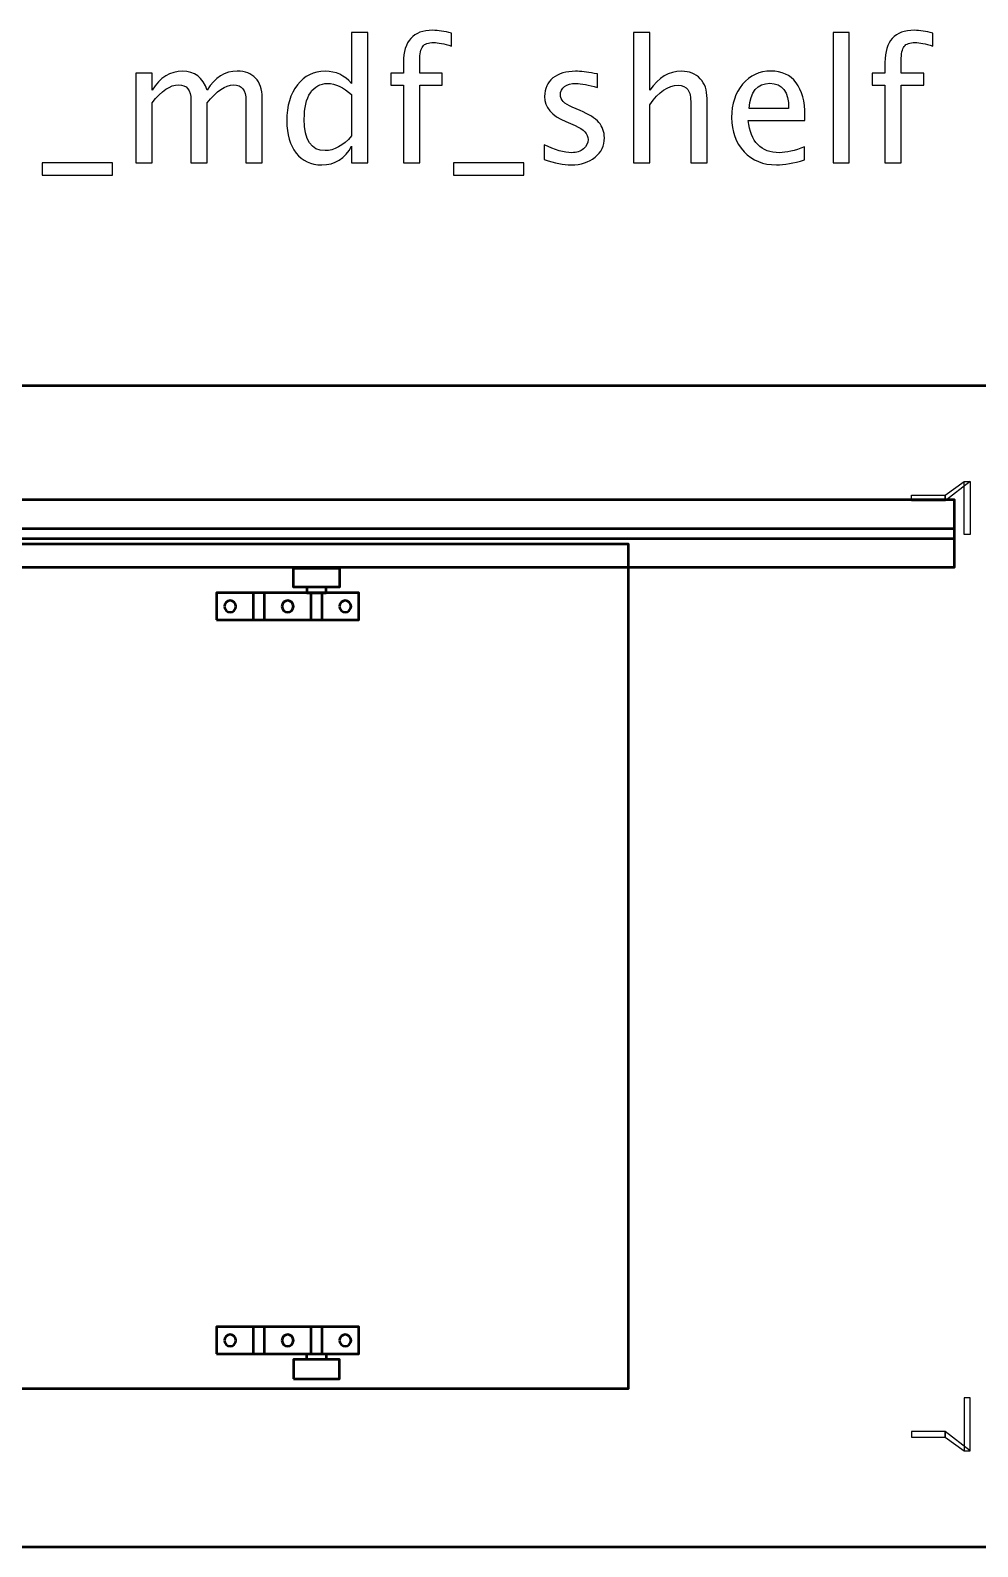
# Model space of a CAD drawing. Header units: centimetres. Extents: x -278 to 212, y -227 to 148.
# Drawn here: x -153.7 to -104.3, y -180.3 to -101.2 of the extents above; entities that cross this region are included whole.
import ezdxf

# ---------------------------------------------------------------- set-up
doc = ezdxf.new("R2010")
doc.units = ezdxf.units.CM
doc.header["$MEASUREMENT"] = 0
doc.layers.add('Layer 1', color=7, linetype='Continuous')

msp = doc.modelspace()

# ---------------------------------------------------------------- linework, layer by layer
at = {"layer": 'Layer 1', "lineweight": 53}
for points in [[(-200.25002, -180.25001), (-99.75002, -180.25001), (-99.75002, -119.75001), (-200.25002, -119.75001), (-200.25002, -180.25001)], [(-194.50001, -127.7039), (-105.50001, -127.7039), (-105.50001, -125.7039), (-194.50001, -125.7039), (-194.50001, -127.7039)], [(-194.50001, -129.2039), (-105.50001, -129.2039), (-105.50001, -127.2039), (-194.50001, -127.2039), (-194.50001, -129.2039)]]:
    msp.add_lwpolyline(points, close=True, dxfattribs=at)
at = {"layer": 'Layer 1'}
for points, knots in [([(-136.91708, -108.13531), (-136.91708, -108.13531), (-136.91708, -107.25778), (-136.91708, -107.25778), (-136.91708, -107.25778), (-137.26251, -107.91335), (-137.78286, -108.24114), (-138.47813, -108.24114), (-138.47813, -108.24114), (-139.04257, -108.24114), (-139.48648, -108.03683), (-139.80986, -107.62672), (-139.80986, -107.62672), (-140.13324, -107.21662), (-140.29493, -106.65658), (-140.29493, -105.94662), (-140.29493, -105.94662), (-140.29493, -105.17051), (-140.11119, -104.5458), (-139.74519, -104.07249), (-139.74519, -104.07249), (-139.37771, -103.60065), (-138.89558, -103.36399), (-138.29733, -103.36399), (-138.29733, -103.36399), (-137.74317, -103.36399), (-137.28162, -103.57566), (-136.91708, -104.00046), (-136.91708, -104.00046), (-136.91708, -104.00046), (-136.91708, -101.33552), (-136.91708, -101.33552), (-136.91708, -101.33552), (-136.91708, -101.33552), (-136.07042, -101.33552), (-136.07042, -101.33552), (-136.07042, -101.33552), (-136.07042, -101.33552), (-136.07042, -108.13531), (-136.07042, -108.13531), (-136.07042, -108.13531), (-136.07042, -108.13531), (-136.91708, -108.13531), (-136.91708, -108.13531)], [0, 0, 0, 0, 0.08333333, 0.08333333, 0.08333333, 0.08333333, 0.16666667, 0.16666667, 0.16666667, 0.16666667, 0.25, 0.25, 0.25, 0.25, 0.33333333, 0.33333333, 0.33333333, 0.33333333, 0.41666667, 0.41666667, 0.41666667, 0.41666667, 0.5, 0.5, 0.5, 0.5, 0.58333333, 0.58333333, 0.58333333, 0.58333333, 0.66666667, 0.66666667, 0.66666667, 0.66666667, 0.75, 0.75, 0.75, 0.75, 0.83333333, 0.83333333, 0.83333333, 0.83333333, 1, 1, 1, 1]), ([(-134.21539, -108.13531), (-134.21539, -108.13531), (-134.21539, -104.09601), (-134.21539, -104.09601), (-134.21539, -104.09601), (-134.21539, -104.09601), (-134.87832, -104.09601), (-134.87832, -104.09601), (-134.87832, -104.09601), (-134.87832, -104.09601), (-134.87832, -103.46101), (-134.87832, -103.46101), (-134.87832, -103.46101), (-134.87832, -103.46101), (-134.21539, -103.46101), (-134.21539, -103.46101), (-134.21539, -103.46101), (-134.21539, -103.46101), (-134.21539, -102.90097), (-134.21539, -102.90097), (-134.21539, -102.90097), (-134.21539, -101.78678), (-133.70681, -101.22969), (-132.68963, -101.22969), (-132.68963, -101.22969), (-132.40447, -101.22969), (-132.08109, -101.27673), (-131.71949, -101.3708), (-131.71949, -101.3708), (-131.71949, -101.3708), (-131.71949, -102.0499), (-131.71949, -102.0499), (-131.71949, -102.0499), (-132.10314, -101.92642), (-132.41035, -101.86469), (-132.64112, -101.86469), (-132.64112, -101.86469), (-132.92188, -101.86469), (-133.11296, -101.93083), (-133.21439, -102.0646), (-133.21439, -102.0646), (-133.31728, -102.19836), (-133.36873, -102.44677), (-133.36873, -102.80984), (-133.36873, -102.80984), (-133.36873, -102.80984), (-133.36873, -103.46101), (-133.36873, -103.46101), (-133.36873, -103.46101), (-133.36873, -103.46101), (-132.19427, -103.46101), (-132.19427, -103.46101), (-132.19427, -103.46101), (-132.19427, -103.46101), (-132.19427, -104.09601), (-132.19427, -104.09601), (-132.19427, -104.09601), (-132.19427, -104.09601), (-133.36873, -104.09601), (-133.36873, -104.09601), (-133.36873, -104.09601), (-133.36873, -104.09601), (-133.36873, -108.13531), (-133.36873, -108.13531), (-133.36873, -108.13531), (-133.36873, -108.13531), (-134.21539, -108.13531), (-134.21539, -108.13531)], [0, 0, 0, 0, 0.05555556, 0.05555556, 0.05555556, 0.05555556, 0.11111111, 0.11111111, 0.11111111, 0.11111111, 0.16666667, 0.16666667, 0.16666667, 0.16666667, 0.22222222, 0.22222222, 0.22222222, 0.22222222, 0.27777778, 0.27777778, 0.27777778, 0.27777778, 0.33333333, 0.33333333, 0.33333333, 0.33333333, 0.38888889, 0.38888889, 0.38888889, 0.38888889, 0.44444444, 0.44444444, 0.44444444, 0.44444444, 0.5, 0.5, 0.5, 0.5, 0.55555556, 0.55555556, 0.55555556, 0.55555556, 0.61111111, 0.61111111, 0.61111111, 0.61111111, 0.66666667, 0.66666667, 0.66666667, 0.66666667, 0.72222222, 0.72222222, 0.72222222, 0.72222222, 0.77777778, 0.77777778, 0.77777778, 0.77777778, 0.83333333, 0.83333333, 0.83333333, 0.83333333, 0.88888889, 0.88888889, 0.88888889, 0.88888889, 1, 1, 1, 1]), ([(-122.22537, -108.13531), (-122.22537, -108.13531), (-122.22537, -101.33552), (-122.22537, -101.33552), (-122.22537, -101.33552), (-122.22537, -101.33552), (-121.37871, -101.33552), (-121.37871, -101.33552), (-121.37871, -101.33552), (-121.37871, -101.33552), (-121.37871, -104.34442), (-121.37871, -104.34442), (-121.37871, -104.34442), (-120.93039, -103.69031), (-120.38064, -103.36399), (-119.73094, -103.36399), (-119.73094, -103.36399), (-119.32231, -103.36399), (-118.99746, -103.49187), (-118.75786, -103.74911), (-118.75786, -103.74911), (-118.51827, -104.00487), (-118.39774, -104.3503), (-118.39774, -104.78245), (-118.39774, -104.78245), (-118.39774, -104.78245), (-118.39774, -108.13531), (-118.39774, -108.13531), (-118.39774, -108.13531), (-118.39774, -108.13531), (-119.2444, -108.13531), (-119.2444, -108.13531), (-119.2444, -108.13531), (-119.2444, -108.13531), (-119.2444, -105.0588), (-119.2444, -105.0588), (-119.2444, -105.0588), (-119.2444, -104.7119), (-119.29585, -104.46495), (-119.39727, -104.31796), (-119.39727, -104.31796), (-119.50017, -104.1695), (-119.66921, -104.09601), (-119.90586, -104.09601), (-119.90586, -104.09601), (-120.42621, -104.09601), (-120.91716, -104.43555), (-121.37871, -105.11465), (-121.37871, -105.11465), (-121.37871, -105.11465), (-121.37871, -108.13531), (-121.37871, -108.13531), (-121.37871, -108.13531), (-121.37871, -108.13531), (-122.22537, -108.13531), (-122.22537, -108.13531)], [0, 0, 0, 0, 0.06666667, 0.06666667, 0.06666667, 0.06666667, 0.13333333, 0.13333333, 0.13333333, 0.13333333, 0.2, 0.2, 0.2, 0.2, 0.26666667, 0.26666667, 0.26666667, 0.26666667, 0.33333333, 0.33333333, 0.33333333, 0.33333333, 0.4, 0.4, 0.4, 0.4, 0.46666667, 0.46666667, 0.46666667, 0.46666667, 0.53333333, 0.53333333, 0.53333333, 0.53333333, 0.6, 0.6, 0.6, 0.6, 0.66666667, 0.66666667, 0.66666667, 0.66666667, 0.73333333, 0.73333333, 0.73333333, 0.73333333, 0.8, 0.8, 0.8, 0.8, 0.86666667, 0.86666667, 0.86666667, 0.86666667, 1, 1, 1, 1]), ([(-111.83754, -108.13531), (-111.83754, -108.13531), (-111.83754, -101.33552), (-111.83754, -101.33552), (-111.83754, -101.33552), (-111.83754, -101.33552), (-110.99088, -101.33552), (-110.99088, -101.33552), (-110.99088, -101.33552), (-110.99088, -101.33552), (-110.99088, -108.13531), (-110.99088, -108.13531), (-110.99088, -108.13531), (-110.99088, -108.13531), (-111.83754, -108.13531), (-111.83754, -108.13531)], [0, 0, 0, 0, 0.2, 0.2, 0.2, 0.2, 0.4, 0.4, 0.4, 0.4, 0.6, 0.6, 0.6, 0.6, 1, 1, 1, 1]), ([(-109.12997, -108.13531), (-109.12997, -108.13531), (-109.12997, -104.09601), (-109.12997, -104.09601), (-109.12997, -104.09601), (-109.12997, -104.09601), (-109.7929, -104.09601), (-109.7929, -104.09601), (-109.7929, -104.09601), (-109.7929, -104.09601), (-109.7929, -103.46101), (-109.7929, -103.46101), (-109.7929, -103.46101), (-109.7929, -103.46101), (-109.12997, -103.46101), (-109.12997, -103.46101), (-109.12997, -103.46101), (-109.12997, -103.46101), (-109.12997, -102.90097), (-109.12997, -102.90097), (-109.12997, -102.90097), (-109.12997, -101.78678), (-108.62139, -101.22969), (-107.60421, -101.22969), (-107.60421, -101.22969), (-107.31905, -101.22969), (-106.99567, -101.27673), (-106.63407, -101.3708), (-106.63407, -101.3708), (-106.63407, -101.3708), (-106.63407, -102.0499), (-106.63407, -102.0499), (-106.63407, -102.0499), (-107.01772, -101.92642), (-107.32493, -101.86469), (-107.5557, -101.86469), (-107.5557, -101.86469), (-107.83646, -101.86469), (-108.02754, -101.93083), (-108.12897, -102.0646), (-108.12897, -102.0646), (-108.23186, -102.19836), (-108.28331, -102.44677), (-108.28331, -102.80984), (-108.28331, -102.80984), (-108.28331, -102.80984), (-108.28331, -103.46101), (-108.28331, -103.46101), (-108.28331, -103.46101), (-108.28331, -103.46101), (-107.10885, -103.46101), (-107.10885, -103.46101), (-107.10885, -103.46101), (-107.10885, -103.46101), (-107.10885, -104.09601), (-107.10885, -104.09601), (-107.10885, -104.09601), (-107.10885, -104.09601), (-108.28331, -104.09601), (-108.28331, -104.09601), (-108.28331, -104.09601), (-108.28331, -104.09601), (-108.28331, -108.13531), (-108.28331, -108.13531), (-108.28331, -108.13531), (-108.28331, -108.13531), (-109.12997, -108.13531), (-109.12997, -108.13531)], [0, 0, 0, 0, 0.05555556, 0.05555556, 0.05555556, 0.05555556, 0.11111111, 0.11111111, 0.11111111, 0.11111111, 0.16666667, 0.16666667, 0.16666667, 0.16666667, 0.22222222, 0.22222222, 0.22222222, 0.22222222, 0.27777778, 0.27777778, 0.27777778, 0.27777778, 0.33333333, 0.33333333, 0.33333333, 0.33333333, 0.38888889, 0.38888889, 0.38888889, 0.38888889, 0.44444444, 0.44444444, 0.44444444, 0.44444444, 0.5, 0.5, 0.5, 0.5, 0.55555556, 0.55555556, 0.55555556, 0.55555556, 0.61111111, 0.61111111, 0.61111111, 0.61111111, 0.66666667, 0.66666667, 0.66666667, 0.66666667, 0.72222222, 0.72222222, 0.72222222, 0.72222222, 0.77777778, 0.77777778, 0.77777778, 0.77777778, 0.83333333, 0.83333333, 0.83333333, 0.83333333, 0.88888889, 0.88888889, 0.88888889, 0.88888889, 1, 1, 1, 1]), ([(-148.15893, -108.13531), (-148.15893, -108.13531), (-148.15893, -103.46101), (-148.15893, -103.46101), (-148.15893, -103.46101), (-148.15893, -103.46101), (-147.31227, -103.46101), (-147.31227, -103.46101), (-147.31227, -103.46101), (-147.31227, -103.46101), (-147.31227, -104.34442), (-147.31227, -104.34442), (-147.31227, -104.34442), (-146.89922, -103.69031), (-146.37006, -103.36399), (-145.72183, -103.36399), (-145.72183, -103.36399), (-145.09712, -103.36399), (-144.67232, -103.69031), (-144.44595, -104.34442), (-144.44595, -104.34442), (-144.04467, -103.68443), (-143.52138, -103.35517), (-142.87903, -103.35517), (-142.87903, -103.35517), (-142.46893, -103.35517), (-142.14996, -103.47571), (-141.92212, -103.71824), (-141.92212, -103.71824), (-141.69428, -103.96078), (-141.57963, -104.30032), (-141.57963, -104.73689), (-141.57963, -104.73689), (-141.57963, -104.73689), (-141.57963, -108.13531), (-141.57963, -108.13531), (-141.57963, -108.13531), (-141.57963, -108.13531), (-142.4263, -108.13531), (-142.4263, -108.13531), (-142.4263, -108.13531), (-142.4263, -108.13531), (-142.4263, -104.87653), (-142.4263, -104.87653), (-142.4263, -104.87653), (-142.4263, -104.34442), (-142.63796, -104.07837), (-143.0613, -104.07837), (-143.0613, -104.07837), (-143.5008, -104.07837), (-143.96235, -104.38852), (-144.44595, -105.01029), (-144.44595, -105.01029), (-144.44595, -105.01029), (-144.44595, -108.13531), (-144.44595, -108.13531), (-144.44595, -108.13531), (-144.44595, -108.13531), (-145.29262, -108.13531), (-145.29262, -108.13531), (-145.29262, -108.13531), (-145.29262, -108.13531), (-145.29262, -104.87359), (-145.29262, -104.87359), (-145.29262, -104.87359), (-145.29262, -104.33707), (-145.50722, -104.06955), (-145.9379, -104.06955), (-145.9379, -104.06955), (-146.36565, -104.06955), (-146.82426, -104.38117), (-147.31227, -105.00588), (-147.31227, -105.00588), (-147.31227, -105.00588), (-147.31227, -108.13531), (-147.31227, -108.13531), (-147.31227, -108.13531), (-147.31227, -108.13531), (-148.15893, -108.13531), (-148.15893, -108.13531)], [0, 0, 0, 0, 0.04761905, 0.04761905, 0.04761905, 0.04761905, 0.0952381, 0.0952381, 0.0952381, 0.0952381, 0.14285714, 0.14285714, 0.14285714, 0.14285714, 0.19047619, 0.19047619, 0.19047619, 0.19047619, 0.23809524, 0.23809524, 0.23809524, 0.23809524, 0.28571429, 0.28571429, 0.28571429, 0.28571429, 0.33333333, 0.33333333, 0.33333333, 0.33333333, 0.38095238, 0.38095238, 0.38095238, 0.38095238, 0.42857143, 0.42857143, 0.42857143, 0.42857143, 0.47619048, 0.47619048, 0.47619048, 0.47619048, 0.52380952, 0.52380952, 0.52380952, 0.52380952, 0.57142857, 0.57142857, 0.57142857, 0.57142857, 0.61904762, 0.61904762, 0.61904762, 0.61904762, 0.66666667, 0.66666667, 0.66666667, 0.66666667, 0.71428571, 0.71428571, 0.71428571, 0.71428571, 0.76190476, 0.76190476, 0.76190476, 0.76190476, 0.80952381, 0.80952381, 0.80952381, 0.80952381, 0.85714286, 0.85714286, 0.85714286, 0.85714286, 0.9047619, 0.9047619, 0.9047619, 0.9047619, 1, 1, 1, 1]), ([(-126.88938, -107.96774), (-126.88938, -107.96774), (-126.88938, -107.19163), (-126.88938, -107.19163), (-126.88938, -107.19163), (-126.33523, -107.46797), (-125.85457, -107.60614), (-125.44446, -107.60614), (-125.44446, -107.60614), (-125.20046, -107.60614), (-124.99761, -107.54), (-124.83739, -107.40771), (-124.83739, -107.40771), (-124.67717, -107.27688), (-124.59633, -107.11225), (-124.59633, -106.91382), (-124.59633, -106.91382), (-124.59633, -106.62425), (-124.82122, -106.38465), (-125.27102, -106.19503), (-125.27102, -106.19503), (-125.27102, -106.19503), (-125.76637, -105.98484), (-125.76637, -105.98484), (-125.76637, -105.98484), (-126.49692, -105.68204), (-126.86292, -105.244), (-126.86292, -104.67515), (-126.86292, -104.67515), (-126.86292, -104.26799), (-126.71887, -103.94755), (-126.43077, -103.71383), (-126.43077, -103.71383), (-126.14267, -103.48012), (-125.74727, -103.36399), (-125.24603, -103.36399), (-125.24603, -103.36399), (-124.98585, -103.36399), (-124.66247, -103.39927), (-124.27883, -103.4713), (-124.27883, -103.4713), (-124.27883, -103.4713), (-124.10244, -103.5051), (-124.10244, -103.5051), (-124.10244, -103.5051), (-124.10244, -103.5051), (-124.10244, -104.21066), (-124.10244, -104.21066), (-124.10244, -104.21066), (-124.57428, -104.06955), (-124.95058, -103.99899), (-125.23133, -103.99899), (-125.23133, -103.99899), (-125.47827, -103.99899), (-125.67377, -104.05338), (-125.82223, -104.16068), (-125.82223, -104.16068), (-125.96922, -104.26799), (-126.04272, -104.41204), (-126.04272, -104.59283), (-126.04272, -104.59283), (-126.04272, -104.84713), (-125.83693, -105.06321), (-125.42389, -105.23812), (-125.42389, -105.23812), (-125.42389, -105.23812), (-125.01672, -105.4101), (-125.01672, -105.4101), (-125.01672, -105.4101), (-124.55517, -105.60413), (-124.22885, -105.80992), (-124.03776, -106.02599), (-124.03776, -106.02599), (-123.84521, -106.24207), (-123.74966, -106.51253), (-123.74966, -106.83591), (-123.74966, -106.83591), (-123.74966, -107.24602), (-123.91135, -107.58263), (-124.2362, -107.84574), (-124.2362, -107.84574), (-124.55958, -108.10885), (-124.97409, -108.24114), (-125.47827, -108.24114), (-125.47827, -108.24114), (-125.86633, -108.24114), (-126.33523, -108.15001), (-126.88938, -107.96774)], [0, 0, 0, 0, 0.04347826, 0.04347826, 0.04347826, 0.04347826, 0.08695652, 0.08695652, 0.08695652, 0.08695652, 0.13043478, 0.13043478, 0.13043478, 0.13043478, 0.17391304, 0.17391304, 0.17391304, 0.17391304, 0.2173913, 0.2173913, 0.2173913, 0.2173913, 0.26086957, 0.26086957, 0.26086957, 0.26086957, 0.30434783, 0.30434783, 0.30434783, 0.30434783, 0.34782609, 0.34782609, 0.34782609, 0.34782609, 0.39130435, 0.39130435, 0.39130435, 0.39130435, 0.43478261, 0.43478261, 0.43478261, 0.43478261, 0.47826087, 0.47826087, 0.47826087, 0.47826087, 0.52173913, 0.52173913, 0.52173913, 0.52173913, 0.56521739, 0.56521739, 0.56521739, 0.56521739, 0.60869565, 0.60869565, 0.60869565, 0.60869565, 0.65217391, 0.65217391, 0.65217391, 0.65217391, 0.69565217, 0.69565217, 0.69565217, 0.69565217, 0.73913043, 0.73913043, 0.73913043, 0.73913043, 0.7826087, 0.7826087, 0.7826087, 0.7826087, 0.82608696, 0.82608696, 0.82608696, 0.82608696, 0.86956522, 0.86956522, 0.86956522, 0.86956522, 0.91304348, 0.91304348, 0.91304348, 0.91304348, 1, 1, 1, 1]), ([(-113.32068, -107.98538), (-113.88954, -108.15589), (-114.37607, -108.24114), (-114.78177, -108.24114), (-114.78177, -108.24114), (-115.47409, -108.24114), (-116.03707, -108.01184), (-116.47069, -107.5547), (-116.47069, -107.5547), (-116.90431, -107.09756), (-117.12186, -106.50518), (-117.12186, -105.77611), (-117.12186, -105.77611), (-117.12186, -105.06908), (-116.93077, -104.48847), (-116.54713, -104.03427), (-116.54713, -104.03427), (-116.16348, -103.58154), (-115.67253, -103.35517), (-115.07428, -103.35517), (-115.07428, -103.35517), (-114.50837, -103.35517), (-114.07033, -103.55655), (-113.76165, -103.95931), (-113.76165, -103.95931), (-113.45297, -104.36206), (-113.29863, -104.93238), (-113.29863, -105.67175), (-113.29863, -105.67175), (-113.29863, -105.67175), (-113.30304, -105.93045), (-113.30304, -105.93045), (-113.30304, -105.93045), (-113.30304, -105.93045), (-116.25756, -105.93045), (-116.25756, -105.93045), (-116.25756, -105.93045), (-116.13408, -107.04758), (-115.58875, -107.60614), (-114.62302, -107.60614), (-114.62302, -107.60614), (-114.26877, -107.60614), (-113.83515, -107.50619), (-113.32068, -107.30628), (-113.32068, -107.30628), (-113.32068, -107.30628), (-113.32068, -107.98538), (-113.32068, -107.98538)], [0, 0, 0, 0, 0.07692308, 0.07692308, 0.07692308, 0.07692308, 0.15384615, 0.15384615, 0.15384615, 0.15384615, 0.23076923, 0.23076923, 0.23076923, 0.23076923, 0.30769231, 0.30769231, 0.30769231, 0.30769231, 0.38461538, 0.38461538, 0.38461538, 0.38461538, 0.46153846, 0.46153846, 0.46153846, 0.46153846, 0.53846154, 0.53846154, 0.53846154, 0.53846154, 0.61538462, 0.61538462, 0.61538462, 0.61538462, 0.69230769, 0.69230769, 0.69230769, 0.69230769, 0.76923077, 0.76923077, 0.76923077, 0.76923077, 0.84615385, 0.84615385, 0.84615385, 0.84615385, 1, 1, 1, 1]), ([(-136.91708, -104.57961), (-137.35659, -104.19302), (-137.77257, -103.99899), (-138.16651, -103.99899), (-138.16651, -103.99899), (-138.55456, -103.99899), (-138.85442, -104.16068), (-139.06756, -104.48553), (-139.06756, -104.48553), (-139.28069, -104.80891), (-139.38653, -105.26752), (-139.38653, -105.86136), (-139.38653, -105.86136), (-139.38653, -106.95351), (-139.02493, -107.50031), (-138.30027, -107.50031), (-138.30027, -107.50031), (-137.8299, -107.50031), (-137.36835, -107.24308), (-136.91708, -106.73008), (-136.91708, -106.73008), (-136.91708, -106.73008), (-136.91708, -104.57961), (-136.91708, -104.57961)], [0, 0, 0, 0, 0.14285714, 0.14285714, 0.14285714, 0.14285714, 0.28571429, 0.28571429, 0.28571429, 0.28571429, 0.42857143, 0.42857143, 0.42857143, 0.42857143, 0.57142857, 0.57142857, 0.57142857, 0.57142857, 0.71428571, 0.71428571, 0.71428571, 0.71428571, 1, 1, 1, 1]), ([(-116.21346, -105.29545), (-116.21346, -105.29545), (-114.14971, -105.29545), (-114.14971, -105.29545), (-114.14971, -105.29545), (-114.14971, -104.42527), (-114.47456, -103.99017), (-115.12279, -103.99017), (-115.12279, -103.99017), (-115.77543, -103.99017), (-116.13849, -104.42527), (-116.21346, -105.29545)], [0, 0, 0, 0, 0.25, 0.25, 0.25, 0.25, 0.5, 0.5, 0.5, 0.5, 1, 1, 1, 1]), ([(-153.0449, -108.77031), (-153.0449, -108.77031), (-153.0449, -108.13531), (-153.0449, -108.13531), (-153.0449, -108.13531), (-153.0449, -108.13531), (-149.37602, -108.13531), (-149.37602, -108.13531), (-149.37602, -108.13531), (-149.37602, -108.13531), (-149.37602, -108.77031), (-149.37602, -108.77031), (-149.37602, -108.77031), (-149.37602, -108.77031), (-153.0449, -108.77031), (-153.0449, -108.77031)], [0, 0, 0, 0, 0.2, 0.2, 0.2, 0.2, 0.4, 0.4, 0.4, 0.4, 0.6, 0.6, 0.6, 0.6, 1, 1, 1, 1]), ([(-131.60778, -108.77031), (-131.60778, -108.77031), (-131.60778, -108.13531), (-131.60778, -108.13531), (-131.60778, -108.13531), (-131.60778, -108.13531), (-127.9389, -108.13531), (-127.9389, -108.13531), (-127.9389, -108.13531), (-127.9389, -108.13531), (-127.9389, -108.77031), (-127.9389, -108.77031), (-127.9389, -108.77031), (-127.9389, -108.77031), (-131.60778, -108.77031), (-131.60778, -108.77031)], [0, 0, 0, 0, 0.2, 0.2, 0.2, 0.2, 0.4, 0.4, 0.4, 0.4, 0.6, 0.6, 0.6, 0.6, 1, 1, 1, 1])]:
    msp.add_open_spline(points, degree=3, knots=knots, dxfattribs=at)
at = {"layer": 'Layer 1', "color": 1}
for points in [[(-106, -125.45001), (-106, -125.45001), (-106, -125.75001), (-106, -125.75001), (-106, -125.75001), (-106, -125.75001), (-104.7, -124.75001), (-104.7, -124.75001), (-104.7, -124.75001), (-104.7, -124.75001), (-105, -124.75001), (-105, -124.75001), (-105, -124.75001), (-105, -124.75001), (-106, -125.45001), (-106, -125.45001)], [(-104.7, -124.75001), (-104.7, -124.75001), (-105, -124.75001), (-105, -124.75001), (-105, -124.75001), (-105, -124.75001), (-105, -127.50001), (-105, -127.50001), (-105, -127.50001), (-105, -127.50001), (-104.7, -127.50001), (-104.7, -127.50001), (-104.7, -127.50001), (-104.7, -127.50001), (-104.7, -124.75001), (-104.7, -124.75001)], [(-106, -125.75001), (-106, -125.75001), (-106, -125.45001), (-106, -125.45001), (-106, -125.45001), (-106, -125.45001), (-107.75, -125.45001), (-107.75, -125.45001), (-107.75, -125.45001), (-107.75, -125.45001), (-107.75, -125.75001), (-107.75, -125.75001), (-107.75, -125.75001), (-107.75, -125.75001), (-106, -125.75001), (-106, -125.75001)], [(-104.7, -175.25), (-104.7, -175.25), (-105, -175.25), (-105, -175.25), (-105, -175.25), (-105, -175.25), (-105, -172.5), (-105, -172.5), (-105, -172.5), (-105, -172.5), (-104.7, -172.5), (-104.7, -172.5), (-104.7, -172.5), (-104.7, -172.5), (-104.7, -175.25), (-104.7, -175.25)], [(-106, -174.25), (-106, -174.25), (-106, -174.55), (-106, -174.55), (-106, -174.55), (-106, -174.55), (-107.75, -174.55), (-107.75, -174.55), (-107.75, -174.55), (-107.75, -174.55), (-107.75, -174.25), (-107.75, -174.25), (-107.75, -174.25), (-107.75, -174.25), (-106, -174.25), (-106, -174.25)], [(-106, -174.55), (-106, -174.55), (-106, -174.25), (-106, -174.25), (-106, -174.25), (-106, -174.25), (-104.7, -175.25), (-104.7, -175.25), (-104.7, -175.25), (-104.7, -175.25), (-105, -175.25), (-105, -175.25), (-105, -175.25), (-105, -175.25), (-106, -174.55), (-106, -174.55)]]:
    msp.add_open_spline(points, degree=3, knots=[0, 0, 0, 0, 0.2, 0.2, 0.2, 0.2, 0.4, 0.4, 0.4, 0.4, 0.6, 0.6, 0.6, 0.6, 1, 1, 1, 1], dxfattribs=at)
at = {"layer": 'Layer 1', "color": 4, "lineweight": 53}
msp.add_open_spline([(-177.5, -172.00001), (-177.5, -172.00001), (-177.5, -128.00001), (-177.5, -128.00001), (-177.5, -128.00001), (-177.5, -128.00001), (-122.5, -128.00001), (-122.5, -128.00001), (-122.5, -128.00001), (-122.5, -128.00001), (-122.5, -172.00001), (-122.5, -172.00001), (-122.5, -172.00001), (-122.5, -172.00001), (-177.5, -172.00001), (-177.5, -172.00001)], degree=3, knots=[0, 0, 0, 0, 0.2, 0.2, 0.2, 0.2, 0.4, 0.4, 0.4, 0.4, 0.6, 0.6, 0.6, 0.6, 1, 1, 1, 1], dxfattribs=at)
at = {"layer": 'Layer 1', "color": 30, "lineweight": 53}
for points in [[(-139.95, -129.24997), (-139.95, -129.24997), (-139.95, -130.24997), (-139.95, -130.24997), (-139.95, -130.24997), (-139.95, -130.24997), (-137.55, -130.24997), (-137.55, -130.24997), (-137.55, -130.24997), (-137.55, -130.24997), (-137.55, -129.24997), (-137.55, -129.24997), (-137.55, -129.24997), (-137.55, -129.24997), (-139.95, -129.24997), (-139.95, -129.24997)], [(-139.25, -130.54997), (-139.25, -130.54997), (-139.25, -130.24997), (-139.25, -130.24997), (-139.25, -130.24997), (-139.25, -130.24997), (-138.25, -130.24997), (-138.25, -130.24997), (-138.25, -130.24997), (-138.25, -130.24997), (-138.25, -130.54997), (-138.25, -130.54997), (-138.25, -130.54997), (-138.25, -130.54997), (-139.25, -130.54997), (-139.25, -130.54997)], [(-143.95, -131.94999), (-143.95, -131.94999), (-143.95, -130.54999), (-143.95, -130.54999), (-143.95, -130.54999), (-143.95, -130.54999), (-136.55, -130.54999), (-136.55, -130.54999), (-136.55, -130.54999), (-136.55, -130.54999), (-136.55, -131.94999), (-136.55, -131.94999), (-136.55, -131.94999), (-136.55, -131.94999), (-143.95, -131.94999), (-143.95, -131.94999)], [(-143.55002, -131.24999), (-143.55002, -131.0843), (-143.41571, -130.94999), (-143.25002, -130.94999), (-143.25002, -130.94999), (-143.08433, -130.94999), (-142.95002, -131.0843), (-142.95002, -131.24999), (-142.95002, -131.24999), (-142.95002, -131.41568), (-143.08433, -131.54999), (-143.25002, -131.54999), (-143.25002, -131.54999), (-143.41571, -131.54999), (-143.55002, -131.41568), (-143.55002, -131.24999)], [(-142.05002, -131.95), (-142.05002, -131.95), (-142.05002, -130.55), (-142.05002, -130.55), (-142.05002, -130.55), (-142.05002, -130.55), (-141.45002, -130.55), (-141.45002, -130.55), (-141.45002, -130.55), (-141.45002, -130.55), (-141.45002, -131.95), (-141.45002, -131.95), (-141.45002, -131.95), (-141.45002, -131.95), (-142.05002, -131.95), (-142.05002, -131.95)], [(-140.55002, -131.24999), (-140.55002, -131.0843), (-140.41571, -130.94999), (-140.25002, -130.94999), (-140.25002, -130.94999), (-140.08433, -130.94999), (-139.95002, -131.0843), (-139.95002, -131.24999), (-139.95002, -131.24999), (-139.95002, -131.41568), (-140.08433, -131.54999), (-140.25002, -131.54999), (-140.25002, -131.54999), (-140.41571, -131.54999), (-140.55002, -131.41568), (-140.55002, -131.24999)], [(-139.05002, -131.95), (-139.05002, -131.95), (-139.05002, -130.55), (-139.05002, -130.55), (-139.05002, -130.55), (-139.05002, -130.55), (-138.45002, -130.55), (-138.45002, -130.55), (-138.45002, -130.55), (-138.45002, -130.55), (-138.45002, -131.95), (-138.45002, -131.95), (-138.45002, -131.95), (-138.45002, -131.95), (-139.05002, -131.95), (-139.05002, -131.95)], [(-137.55002, -131.24999), (-137.55002, -131.0843), (-137.41571, -130.94999), (-137.25002, -130.94999), (-137.25002, -130.94999), (-137.08433, -130.94999), (-136.95002, -131.0843), (-136.95002, -131.24999), (-136.95002, -131.24999), (-136.95002, -131.41568), (-137.08433, -131.54999), (-137.25002, -131.54999), (-137.25002, -131.54999), (-137.41571, -131.54999), (-137.55002, -131.41568), (-137.55002, -131.24999)], [(-143.95, -170.19999), (-143.95, -170.19999), (-143.95, -168.79999), (-143.95, -168.79999), (-143.95, -168.79999), (-143.95, -168.79999), (-136.55, -168.79999), (-136.55, -168.79999), (-136.55, -168.79999), (-136.55, -168.79999), (-136.55, -170.19999), (-136.55, -170.19999), (-136.55, -170.19999), (-136.55, -170.19999), (-143.95, -170.19999), (-143.95, -170.19999)], [(-142.05002, -170.2), (-142.05002, -170.2), (-142.05002, -168.8), (-142.05002, -168.8), (-142.05002, -168.8), (-142.05002, -168.8), (-141.45002, -168.8), (-141.45002, -168.8), (-141.45002, -168.8), (-141.45002, -168.8), (-141.45002, -170.2), (-141.45002, -170.2), (-141.45002, -170.2), (-141.45002, -170.2), (-142.05002, -170.2), (-142.05002, -170.2)], [(-139.05002, -170.2), (-139.05002, -170.2), (-139.05002, -168.8), (-139.05002, -168.8), (-139.05002, -168.8), (-139.05002, -168.8), (-138.45002, -168.8), (-138.45002, -168.8), (-138.45002, -168.8), (-138.45002, -168.8), (-138.45002, -170.2), (-138.45002, -170.2), (-138.45002, -170.2), (-138.45002, -170.2), (-139.05002, -170.2), (-139.05002, -170.2)], [(-143.55002, -169.49999), (-143.55002, -169.3343), (-143.41571, -169.19999), (-143.25002, -169.19999), (-143.25002, -169.19999), (-143.08433, -169.19999), (-142.95002, -169.3343), (-142.95002, -169.49999), (-142.95002, -169.49999), (-142.95002, -169.66568), (-143.08433, -169.79999), (-143.25002, -169.79999), (-143.25002, -169.79999), (-143.41571, -169.79999), (-143.55002, -169.66568), (-143.55002, -169.49999)], [(-140.55002, -169.49999), (-140.55002, -169.3343), (-140.41571, -169.19999), (-140.25002, -169.19999), (-140.25002, -169.19999), (-140.08433, -169.19999), (-139.95002, -169.3343), (-139.95002, -169.49999), (-139.95002, -169.49999), (-139.95002, -169.66568), (-140.08433, -169.79999), (-140.25002, -169.79999), (-140.25002, -169.79999), (-140.41571, -169.79999), (-140.55002, -169.66568), (-140.55002, -169.49999)], [(-137.55002, -169.49999), (-137.55002, -169.3343), (-137.41571, -169.19999), (-137.25002, -169.19999), (-137.25002, -169.19999), (-137.08433, -169.19999), (-136.95002, -169.3343), (-136.95002, -169.49999), (-136.95002, -169.49999), (-136.95002, -169.66568), (-137.08433, -169.79999), (-137.25002, -169.79999), (-137.25002, -169.79999), (-137.41571, -169.79999), (-137.55002, -169.66568), (-137.55002, -169.49999)], [(-139.95, -171.5), (-139.95, -171.5), (-139.95, -170.5), (-139.95, -170.5), (-139.95, -170.5), (-139.95, -170.5), (-137.55, -170.5), (-137.55, -170.5), (-137.55, -170.5), (-137.55, -170.5), (-137.55, -171.5), (-137.55, -171.5), (-137.55, -171.5), (-137.55, -171.5), (-139.95, -171.5), (-139.95, -171.5)], [(-139.25, -170.2), (-139.25, -170.2), (-139.25, -170.5), (-139.25, -170.5), (-139.25, -170.5), (-139.25, -170.5), (-138.25, -170.5), (-138.25, -170.5), (-138.25, -170.5), (-138.25, -170.5), (-138.25, -170.2), (-138.25, -170.2), (-138.25, -170.2), (-138.25, -170.2), (-139.25, -170.2), (-139.25, -170.2)]]:
    msp.add_open_spline(points, degree=3, knots=[0, 0, 0, 0, 0.2, 0.2, 0.2, 0.2, 0.4, 0.4, 0.4, 0.4, 0.6, 0.6, 0.6, 0.6, 1, 1, 1, 1], dxfattribs=at)

doc.saveas('drawing.dxf')
